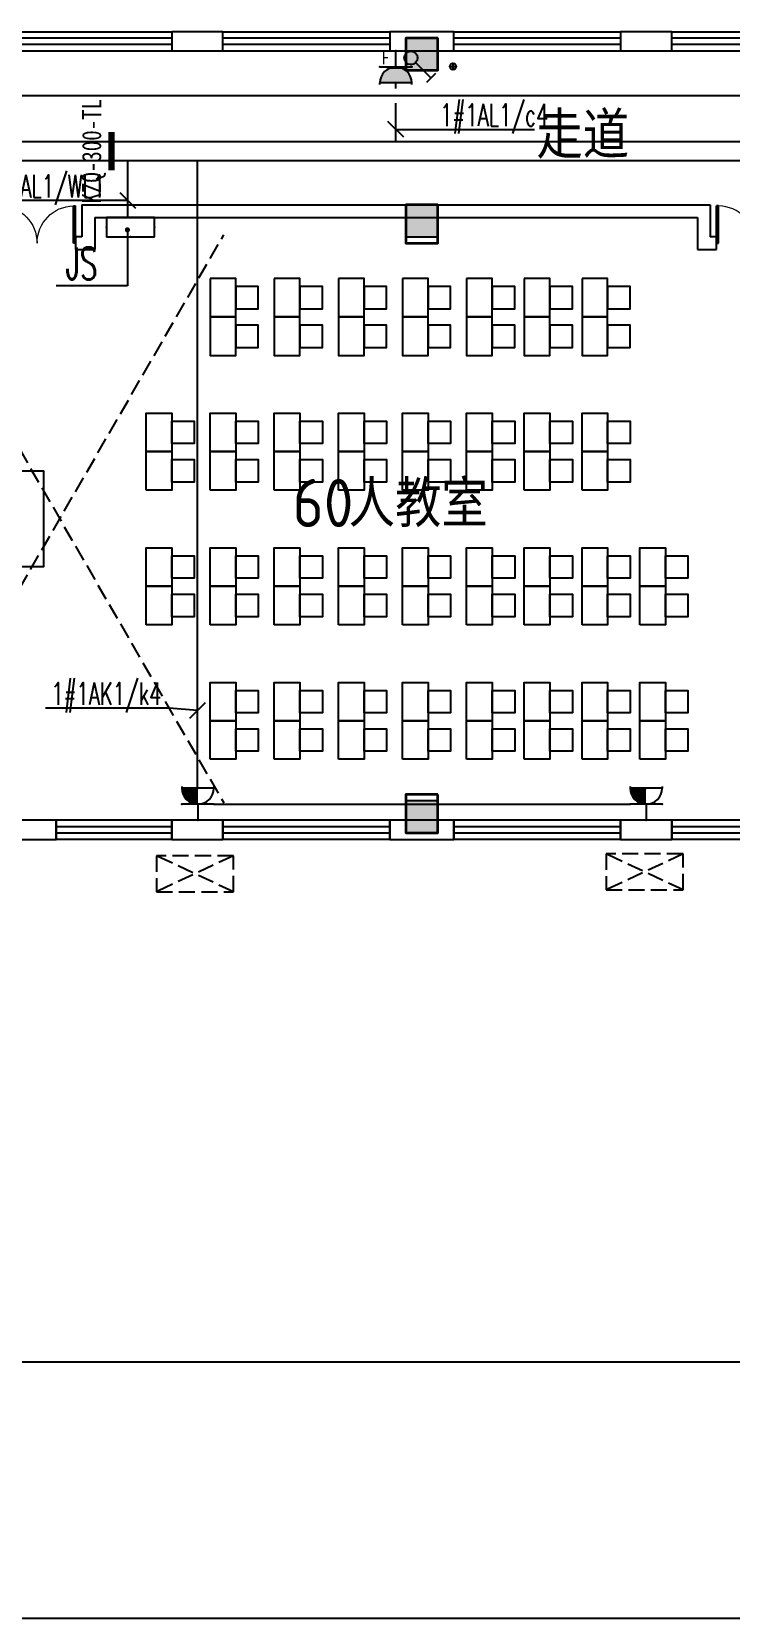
# Model space of a CAD drawing. Extents: x 0 to 302064749, y -59725395 to 1524223.
# Drawn here: x 2076047 to 2086942, y 1480524 to 1505274 of the extents above; entities that cross this region are included whole.
import ezdxf
from ezdxf.enums import TextEntityAlignment as Align

# ---------------------------------------------------------------- set-up
doc = ezdxf.new("R2010")
doc.units = 0
doc.header["$LTSCALE"] = 1000
doc.linetypes.add('DASH', pattern=[0.35, 0.25, -0.1])
for name, color, linetype in [('0-底图', 7, 'Continuous'), ('CABLETRAY', 4, 'Continuous'), ('COLU', 7, 'Continuous'), ('COLU_HATCH', 251, 'Continuous'), ('DIM-照明', 3, 'Continuous'), ('EQUIP-插座', 3, 'Continuous'), ('EQUIP-照明', 3, 'Continuous'), ('EQUIP-箱柜', 3, 'Continuous'), ('PUB_TEXT', 7, 'Continuous'), ('TEL_LEAD', 3, 'Continuous'), ('TEXT', 7, 'Continuous'), ('WALL', 2, 'Continuous'), ('WINDOW', 4, 'Continuous'), ('WIRE-照明', 6, 'Continuous'), ('家具', 8, 'Continuous'), ('抗震支吊架', 2, 'Continuous'), ('排水', 153, 'Continuous'), ('空调外机', 211, 'Continuous'), ('道路-DX', 4, 'Continuous')]:
    doc.layers.add(name, color=color, linetype=linetype)
doc.layers.add('砼柱', color=2, linetype='Continuous', lineweight=35)
doc.styles.add('_TEL_DIM', font='simplex.shx', dxfattribs={"width": 0.8, "height": 3.5, "bigfont": 'gbcbig.shx'})
doc.styles.add('kzcad', font='', dxfattribs={"width": 0.8})
doc.styles.get("Standard").update_dxf_attribs({"font": 'geniso.shx', "bigfont": 'hztxt.shx'})
doc.styles.get('kzcad').set_extended_font_data('SimSun')

# ---------------------------------------------------------------- blocks, each defined once
blk = doc.blocks.new('$equip$00002928')
for p, q in [((-0.75, 0.6), (-0.75, 0)), ((0.75, 0.6), (-0.75, 0.6)), ((0.75, 0), (0.75, 0.6)), ((-0.75, 0), (0.75, 0))]:
    blk.add_line(p, q)
at = {"const_width": 0.04}
blk.add_lwpolyline([(-0.75, 0.6), (-0.75, 0), (0.75, 0), (0.75, 0.6), (-0.75, 0.6), (-0.75, 0)], dxfattribs=at)
for p in [(0, 0.6), (-0.75, 0.3), (0.75, 0.3), (0, 0)]:
    blk.add_point(p)
at = {"color": 7, "style": '_TEL_DIM', "flags": 1}
for tag in ['A', 'REMARK']:
    blk.add_attdef(tag, text='', height=0.00002, dxfattribs=at).set_placement((0, 0), align=Align.MIDDLE_CENTER)
blk = doc.blocks.new('$equip$00001764')
for p, q in [((-0.5, 1.05), (-0.5, 1)), ((-0.5, 1), (0.5, 1)), ((0.5, 1.05), (0.5, 1)), ((0.5, 0.5), (-0.5, 0.5)), ((0, 0.5), (0, 0))]:
    blk.add_line(p, q)
blk.add_arc((0, 1), 0.5, 180, 0)
for p in [(-0.5, 0.5), (0.5, 0.5), (0, 0)]:
    blk.add_point(p)
for points in [[(0.433, 0.75), (-0.433, 0.75), (0.5, 1), (-0.5, 1)], [(0.25, 0.567), (-0.25, 0.567), (0.433, 0.75), (-0.433, 0.75)], [(0, 0.5), (0, 0.5), (0.25, 0.567), (-0.25, 0.567)]]:
    blk.add_solid(points)
at = {"color": 7, "style": '_TEL_DIM'}
blk.add_attdef('$TEXT$', text='', height=0.4, dxfattribs=at).set_placement((0.303, 0.211), align=Align.MIDDLE_CENTER)
at = {"color": 7, "style": '_TEL_DIM', "flags": 1}
blk.add_attdef('A', text='', height=0.00002, dxfattribs=at).set_placement((0, 0), align=Align.MIDDLE_CENTER)
blk = doc.blocks.new('$equip$00002327')
for p, q in [((0.147, 0.356), (0.625, 0.833)), ((0.484, 0.975), (0.766, 0.692))]:
    blk.add_line(p, q)
blk.add_circle((0, 0.208), 0.208)
for p in [(-0.208, 0.208), (0, 0.417), (0, 0), (0.208, 0.208)]:
    blk.add_point(p)
at = {"color": 7, "flags": 1}
blk.add_attdef('A', text='', height=0.00002, dxfattribs=at).set_placement((0, 0), align=Align.MIDDLE_CENTER)
blk = doc.blocks.new('$equip$00001239')
for p, q in [((-0.5, 1.05), (-0.5, 1)), ((0.5, 1), (-0.5, 1)), ((0.5, 1.05), (0.5, 1)), ((0.5, 0.5), (-0.5, 0.5)), ((0, 0.5), (0, 0))]:
    blk.add_line(p, q)
blk.add_arc((0, 1), 0.5, 180, 0)
for points in [[(0, 0.75), (-0.433, 0.75), (0, 1), (-0.5, 1)], [(0, 0.567), (-0.25, 0.567), (0, 0.75), (-0.433, 0.75)], [(0, 0.5), (0, 0.5), (0, 0.567), (-0.25, 0.567)]]:
    blk.add_solid(points)
at = {"layer": 'EQUIP-照明'}
for p in [(0, 1), (-0.5, 0.5), (0.5, 0.5), (0, 0)]:
    blk.add_point(p, dxfattribs=at)
at = {"layer": 'EQUIP-照明', "flags": 9}
blk.add_attdef('A', (0, 0), '', height=0.00002, dxfattribs=at)
blk = doc.blocks.new('js')
at = {"layer": '家具', "linetype": 'DASH'}
for points in [[(569568, 805988), (573281, 812418)], [(569568, 809988), (573281, 803558)]]:
    blk.add_lwpolyline(points, dxfattribs=at)
at = {"layer": '家具'}
for points in [[(573068, 811738), (573068, 811138), (573468, 811138), (573468, 811738)], [(573468, 811613), (573468, 811263), (573818, 811263), (573818, 811613)], [(574068, 811738), (574068, 811138), (574468, 811138), (574468, 811738)], [(574468, 811613), (574468, 811263), (574818, 811263), (574818, 811613)], [(575068, 811738), (575068, 811138), (575468, 811138), (575468, 811738)], [(575468, 811613), (575468, 811263), (575818, 811263), (575818, 811613)], [(576068, 811738), (576068, 811138), (576468, 811138), (576468, 811738)], [(576468, 811613), (576468, 811263), (576818, 811263), (576818, 811613)], [(577068, 811738), (577068, 811138), (577468, 811138), (577468, 811738)], [(577468, 811613), (577468, 811263), (577818, 811263), (577818, 811613)], [(577968, 811738), (577968, 811138), (578368, 811138), (578368, 811738)], [(578368, 811613), (578368, 811263), (578718, 811263), (578718, 811613)], [(578868, 811738), (578868, 811138), (579268, 811138), (579268, 811738)], [(579268, 811613), (579268, 811263), (579618, 811263), (579618, 811613)], [(573068, 811138), (573068, 810538), (573468, 810538), (573468, 811138)], [(574068, 811138), (574068, 810538), (574468, 810538), (574468, 811138)], [(575068, 811138), (575068, 810538), (575468, 810538), (575468, 811138)], [(576068, 811138), (576068, 810538), (576468, 810538), (576468, 811138)], [(577068, 811138), (577068, 810538), (577468, 810538), (577468, 811138)], [(577968, 811138), (577968, 810538), (578368, 810538), (578368, 811138)], [(578868, 811138), (578868, 810538), (579268, 810538), (579268, 811138)], [(573468, 811013), (573468, 810663), (573818, 810663), (573818, 811013)], [(574468, 811013), (574468, 810663), (574818, 810663), (574818, 811013)], [(575468, 811013), (575468, 810663), (575818, 810663), (575818, 811013)], [(576468, 811013), (576468, 810663), (576818, 810663), (576818, 811013)], [(577468, 811013), (577468, 810663), (577818, 810663), (577818, 811013)], [(578368, 811013), (578368, 810663), (578718, 810663), (578718, 811013)], [(579268, 811013), (579268, 810663), (579618, 810663), (579618, 811013)], [(569468, 805988), (569468, 809988), (569568, 809988), (569568, 805988)], [(572068, 809038), (572068, 809638), (572468, 809638), (572468, 809038)], [(573068, 809038), (573068, 809638), (573468, 809638), (573468, 809038)], [(574068, 809038), (574068, 809638), (574468, 809638), (574468, 809038)], [(575068, 809038), (575068, 809638), (575468, 809638), (575468, 809038)], [(576068, 809038), (576068, 809638), (576468, 809638), (576468, 809038)], [(577068, 809038), (577068, 809638), (577468, 809638), (577468, 809038)], [(577968, 809038), (577968, 809638), (578368, 809638), (578368, 809038)], [(578868, 809038), (578868, 809638), (579268, 809638), (579268, 809038)], [(572468, 809163), (572468, 809513), (572818, 809513), (572818, 809163)], [(573468, 809163), (573468, 809513), (573818, 809513), (573818, 809163)], [(574468, 809163), (574468, 809513), (574818, 809513), (574818, 809163)], [(575468, 809163), (575468, 809513), (575818, 809513), (575818, 809163)], [(576468, 809163), (576468, 809513), (576818, 809513), (576818, 809163)], [(577468, 809163), (577468, 809513), (577818, 809513), (577818, 809163)], [(578368, 809163), (578368, 809513), (578718, 809513), (578718, 809163)], [(579268, 809163), (579268, 809513), (579618, 809513), (579618, 809163)], [(572068, 808438), (572068, 809038), (572468, 809038), (572468, 808438)], [(572468, 808563), (572468, 808913), (572818, 808913), (572818, 808563)], [(573068, 808438), (573068, 809038), (573468, 809038), (573468, 808438)], [(573468, 808563), (573468, 808913), (573818, 808913), (573818, 808563)], [(574068, 808438), (574068, 809038), (574468, 809038), (574468, 808438)], [(574468, 808563), (574468, 808913), (574818, 808913), (574818, 808563)], [(575068, 808438), (575068, 809038), (575468, 809038), (575468, 808438)], [(575468, 808563), (575468, 808913), (575818, 808913), (575818, 808563)], [(576068, 808438), (576068, 809038), (576468, 809038), (576468, 808438)], [(576468, 808563), (576468, 808913), (576818, 808913), (576818, 808563)], [(577068, 808438), (577068, 809038), (577468, 809038), (577468, 808438)], [(577468, 808563), (577468, 808913), (577818, 808913), (577818, 808563)], [(577968, 808438), (577968, 809038), (578368, 809038), (578368, 808438)], [(578368, 808563), (578368, 808913), (578718, 808913), (578718, 808563)], [(578868, 808438), (578868, 809038), (579268, 809038), (579268, 808438)], [(579268, 808563), (579268, 808913), (579618, 808913), (579618, 808563)], [(570018, 808738), (570468, 808738), (570468, 807238), (570018, 807238)], [(572068, 806938), (572068, 807538), (572468, 807538), (572468, 806938)], [(572468, 807063), (572468, 807413), (572818, 807413), (572818, 807063)], [(573068, 806938), (573068, 807538), (573468, 807538), (573468, 806938)], [(573468, 807063), (573468, 807413), (573818, 807413), (573818, 807063)], [(574068, 806938), (574068, 807538), (574468, 807538), (574468, 806938)], [(574468, 807063), (574468, 807413), (574818, 807413), (574818, 807063)], [(575068, 806938), (575068, 807538), (575468, 807538), (575468, 806938)], [(575468, 807063), (575468, 807413), (575818, 807413), (575818, 807063)], [(576068, 806938), (576068, 807538), (576468, 807538), (576468, 806938)], [(576468, 807063), (576468, 807413), (576818, 807413), (576818, 807063)], [(577068, 806938), (577068, 807538), (577468, 807538), (577468, 806938)], [(577468, 807063), (577468, 807413), (577818, 807413), (577818, 807063)], [(577968, 806938), (577968, 807538), (578368, 807538), (578368, 806938)], [(578368, 807063), (578368, 807413), (578718, 807413), (578718, 807063)], [(578868, 806938), (578868, 807538), (579268, 807538), (579268, 806938)], [(579268, 807063), (579268, 807413), (579618, 807413), (579618, 807063)], [(579768, 806938), (579768, 807538), (580168, 807538), (580168, 806938)], [(580168, 807063), (580168, 807413), (580518, 807413), (580518, 807063)], [(572068, 806338), (572068, 806938), (572468, 806938), (572468, 806338)], [(573068, 806338), (573068, 806938), (573468, 806938), (573468, 806338)], [(574068, 806338), (574068, 806938), (574468, 806938), (574468, 806338)], [(575068, 806338), (575068, 806938), (575468, 806938), (575468, 806338)], [(576068, 806338), (576068, 806938), (576468, 806938), (576468, 806338)], [(577068, 806338), (577068, 806938), (577468, 806938), (577468, 806338)], [(577968, 806338), (577968, 806938), (578368, 806938), (578368, 806338)], [(578868, 806338), (578868, 806938), (579268, 806938), (579268, 806338)], [(579768, 806338), (579768, 806938), (580168, 806938), (580168, 806338)], [(572468, 806463), (572468, 806813), (572818, 806813), (572818, 806463)], [(573468, 806463), (573468, 806813), (573818, 806813), (573818, 806463)], [(574468, 806463), (574468, 806813), (574818, 806813), (574818, 806463)], [(575468, 806463), (575468, 806813), (575818, 806813), (575818, 806463)], [(576468, 806463), (576468, 806813), (576818, 806813), (576818, 806463)], [(577468, 806463), (577468, 806813), (577818, 806813), (577818, 806463)], [(578368, 806463), (578368, 806813), (578718, 806813), (578718, 806463)], [(579268, 806463), (579268, 806813), (579618, 806813), (579618, 806463)], [(580168, 806463), (580168, 806813), (580518, 806813), (580518, 806463)], [(573068, 804838), (573068, 805438), (573468, 805438), (573468, 804838)], [(574068, 804838), (574068, 805438), (574468, 805438), (574468, 804838)], [(575068, 804838), (575068, 805438), (575468, 805438), (575468, 804838)], [(576068, 804838), (576068, 805438), (576468, 805438), (576468, 804838)], [(577068, 804838), (577068, 805438), (577468, 805438), (577468, 804838)], [(577968, 804838), (577968, 805438), (578368, 805438), (578368, 804838)], [(578868, 804838), (578868, 805438), (579268, 805438), (579268, 804838)], [(579768, 804838), (579768, 805438), (580168, 805438), (580168, 804838)], [(573468, 804963), (573468, 805313), (573818, 805313), (573818, 804963)], [(574468, 804963), (574468, 805313), (574818, 805313), (574818, 804963)], [(575468, 804963), (575468, 805313), (575818, 805313), (575818, 804963)], [(576468, 804963), (576468, 805313), (576818, 805313), (576818, 804963)], [(577468, 804963), (577468, 805313), (577818, 805313), (577818, 804963)], [(578368, 804963), (578368, 805313), (578718, 805313), (578718, 804963)], [(579268, 804963), (579268, 805313), (579618, 805313), (579618, 804963)], [(580168, 804963), (580168, 805313), (580518, 805313), (580518, 804963)], [(573068, 804238), (573068, 804838), (573468, 804838), (573468, 804238)], [(573468, 804363), (573468, 804713), (573818, 804713), (573818, 804363)], [(574068, 804238), (574068, 804838), (574468, 804838), (574468, 804238)], [(574468, 804363), (574468, 804713), (574818, 804713), (574818, 804363)], [(575068, 804238), (575068, 804838), (575468, 804838), (575468, 804238)], [(575468, 804363), (575468, 804713), (575818, 804713), (575818, 804363)], [(576068, 804238), (576068, 804838), (576468, 804838), (576468, 804238)], [(576468, 804363), (576468, 804713), (576818, 804713), (576818, 804363)], [(577068, 804238), (577068, 804838), (577468, 804838), (577468, 804238)], [(577468, 804363), (577468, 804713), (577818, 804713), (577818, 804363)], [(577968, 804238), (577968, 804838), (578368, 804838), (578368, 804238)], [(578368, 804363), (578368, 804713), (578718, 804713), (578718, 804363)], [(578868, 804238), (578868, 804838), (579268, 804838), (579268, 804238)], [(579268, 804363), (579268, 804713), (579618, 804713), (579618, 804363)], [(579768, 804238), (579768, 804838), (580168, 804838), (580168, 804238)], [(580168, 804363), (580168, 804713), (580518, 804713), (580518, 804363)]]:
    blk.add_lwpolyline(points, close=True, dxfattribs=at)
blk = doc.blocks.new('ng')
at = {"layer": '排水'}
for p, q in [((345991, 781358), (346091, 781358)), ((346041, 781408), (346041, 781308))]:
    blk.add_line(p, q, dxfattribs=at)
blk.add_circle((346041, 781358), 50, dxfattribs=at)
blk = doc.blocks.new('1111')
at = {"layer": 'COLU_HATCH'}
h = blk.add_hatch(color=256, dxfattribs=at)
h.dxf.hatch_style = 1
h.paths.add_polyline_path([(1120342, 1114091), (1120342, 1114591), (1119842, 1114591), (1119842, 1114091)])
h = blk.add_hatch(color=256, dxfattribs=at)
h.dxf.hatch_style = 1
h.paths.add_polyline_path([(1120342, 1111491), (1120342, 1111991), (1119842, 1111991), (1119842, 1111491)])
h = blk.add_hatch(color=256, dxfattribs=at)
h.dxf.hatch_style = 1
h.paths.add_polyline_path([(1120342, 1102191), (1120342, 1102691), (1119842, 1102691), (1119842, 1102191)])
at = {"layer": 'COLU'}
for points in [[(1120342, 1114091), (1120342, 1114591), (1119842, 1114591), (1119842, 1114091)], [(1120342, 1111491), (1120342, 1111991), (1119842, 1111991), (1119842, 1111491)], [(1120342, 1102191), (1120342, 1102691), (1119842, 1102691), (1119842, 1102191)]]:
    blk.add_lwpolyline(points, close=True, dxfattribs=at)
blk = doc.blocks.new('rtyu')
at = {"layer": '砼柱', "lineweight": 35}
for points in [[(2842458, 730240), (2841958, 730240), (2841958, 729740), (2842458, 729740)], [(2842458, 730240), (2841958, 730240), (2841958, 729740), (2842458, 729740)], [(2842458, 727640), (2841958, 727640), (2841958, 727040), (2842458, 727040)], [(2842458, 727640), (2841958, 727640), (2841958, 727040), (2842458, 727040)], [(2842458, 718440), (2841958, 718440), (2841958, 717840), (2842458, 717840)], [(2842458, 718440), (2841958, 718440), (2841958, 717840), (2842458, 717840)]]:
    blk.add_lwpolyline(points, close=True, dxfattribs=at)
blk = doc.blocks.new('A$C6D717843')
at = {"layer": 'TEXT'}
blk.add_blockref('rtyu', (-2821208, -641940), dxfattribs=at)
blk = doc.blocks.new('$WINLIB2D$00000001')
at = {"color": 0}
for points in [[(-0.5, 0.5), (-0.5, -0.5)], [(-0.5, 0.5), (0.5, 0.5)], [(0.5, -0.5), (0.5, 0.5)], [(0.5, 0.1667), (-0.5, 0.1667)], [(0.5, -0.1667), (-0.5, -0.1667)], [(-0.5, -0.5), (0.5, -0.5)]]:
    blk.add_lwpolyline(points, dxfattribs=at)
blk = doc.blocks.new('$DorLib2D$00000002')
for p, q in [((-0.5, 0), (-0.5, 0.4875)), ((-0.475, 0.4875), (-0.5, 0.4875)), ((-0.475, 0), (-0.475, 0.4875)), ((0.475, 0), (0.475, 0.4875)), ((0.475, 0.4875), (0.5, 0.4875)), ((0.5, 0), (0.5, 0.4875)), ((-0.5, 0), (-0.475, 0)), ((0.5, 0), (0.475, 0))]:
    blk.add_line(p, q)
at = {"lineweight": 13}
for centre, start, end in [((-0.4875, 0), 0, 88.53072), ((0.4875, 0), 91.46928, 180)]:
    blk.add_arc(centre, 0.4875, start, end, dxfattribs=at)
blk = doc.blocks.new('gfhjghj')
at = {"layer": 'WALL'}
for p, q in [((1081632.7, 26350.1), (1080832.7, 26350.1)), ((1080832.7, 26350.1), (1080832.7, 26050.1)), ((1081632.7, 26050.1), (1081632.7, 26350.1)), ((1085232.7, 26350.1), (1084232.7, 26350.1)), ((1084232.7, 26350.1), (1084232.7, 26050.1)), ((1085232.7, 26050.1), (1085232.7, 26350.1)), ((1088632.7, 26350.1), (1087832.7, 26350.1)), ((1087832.7, 26350.1), (1087832.7, 26050.1)), ((1088632.7, 26050.1), (1088632.7, 26350.1)), ((1080832.7, 26050.1), (1081632.7, 26050.1)), ((1084232.7, 26050.1), (1085232.7, 26050.1)), ((1087832.7, 26050.1), (1088632.7, 26050.1)), ((1079432.7, 23650.1), (1089232.7, 23650.1)), ((1079432.7, 23650.1), (1079432.7, 23150.1)), ((1089232.7, 23650.1), (1089232.7, 23150.1)), ((1079632.7, 23450.1), (1089032.7, 23450.1)), ((1079632.7, 23450.1), (1079632.7, 23150.1)), ((1089032.7, 23450.1), (1089032.7, 22950.1)), ((1079432.7, 23150.1), (1079332.7, 23150.1)), ((1079332.7, 23150.1), (1079332.7, 22950.1)), ((1079632.7, 23150.1), (1079632.7, 23150.1)), ((1079632.7, 23150.1), (1079632.7, 22950.1)), ((1089332.7, 23150.1), (1089232.7, 23150.1)), ((1089332.7, 22950.1), (1089332.7, 23150.1)), ((1079332.7, 22950.1), (1079532.7, 22950.1)), ((1079532.7, 22950.1), (1079632.7, 22950.1)), ((1089032.7, 22950.1), (1089332.7, 22950.1)), ((1079032.7, 14050.1), (1077832.7, 14050.1)), ((1079032.7, 13750.1), (1079032.7, 14050.1)), ((1081632.7, 14050.1), (1080832.7, 14050.1)), ((1080832.7, 14050.1), (1080832.7, 13750.1)), ((1081632.7, 13750.1), (1081632.7, 14050.1)), ((1085232.7, 14050.1), (1084232.7, 14050.1)), ((1084232.7, 14050.1), (1084232.7, 13750.1)), ((1085232.7, 13750.1), (1085232.7, 14050.1)), ((1088632.7, 14050.1), (1087832.7, 14050.1)), ((1087832.7, 14050.1), (1087832.7, 13750.1)), ((1088632.7, 13750.1), (1088632.7, 14050.1)), ((1077732.7, 13750.1), (1079032.7, 13750.1)), ((1080832.7, 13750.1), (1081632.7, 13750.1)), ((1084232.7, 13750.1), (1085232.7, 13750.1)), ((1087832.7, 13750.1), (1088632.7, 13750.1))]:
    blk.add_line(p, q, dxfattribs=at)
at = {"layer": '空调外机', "linetype": 'DASH'}
for p, q in [((1081796.3, 13495.1), (1080596.3, 12932.6)), ((1081796.3, 12932.6), (1080596.3, 13495.1)), ((1088808, 13524.3), (1087608, 12961.8)), ((1088808, 12961.8), (1087608, 13524.3))]:
    blk.add_line(p, q, dxfattribs=at)
for points in [[(1081796.3, 13495.1), (1080596.3, 13495.1), (1080596.3, 12932.6), (1081796.3, 12932.6)], [(1088808, 13524.3), (1087608, 13524.3), (1087608, 12961.8), (1088808, 12961.8)]]:
    blk.add_lwpolyline(points, close=True, dxfattribs=at)
at = {"layer": '道路-DX', "ltscale": 5}
for p, q in [((1060432.7, 5600.1), (1142132.7, 5600.1)), ((1060432.7, 1600.1), (1129132.7, 1600.1))]:
    blk.add_line(p, q, dxfattribs=at)
for name, p in [('A$C6D717843', (1063732.7, -62049.9)), ('1111', (-35359.3, -1088341))]:
    blk.add_blockref(name, p)
at = {"layer": 'WINDOW'}
for name, p, xscale, yscale, zscale, rotation in [('$WINLIB2D$00000001', (1079532.7, 26200.1), -2600, 300, 300, 180.0000000163936), ('$WINLIB2D$00000001', (1082932.7, 26200.1), -2600, 300, 300, 180.0000000163936), ('$WINLIB2D$00000001', (1086532.7, 26200.1), -2600, 300, 300, 180.0000000163936), ('$WINLIB2D$00000001', (1089932.7, 26200.1), -2600, 300, 300, 180.0000000163936), ('$DorLib2D$00000002', (1078732.7, 23050.1), -1200, 1200, 200, 1.581191177990605e-08), ('$DorLib2D$00000002', (1089932.7, 23050.1), 1200, 1200, 200, 359.9999999822116), ('$WINLIB2D$00000001', (1079932.7, 13900.1), 1800, 300, 300, 180.0000000158118), ('$WINLIB2D$00000001', (1082932.7, 13900.1), 2600, 300, 300, 180.0000000158118), ('$WINLIB2D$00000001', (1086532.7, 13900.1), 2600, 300, 300, 180.0000000158118), ('$WINLIB2D$00000001', (1089532.7, 13900.1), 1800, 300, 300, 180.0000000158118)]:
    blk.add_blockref(name, p, dxfattribs=dict(at, xscale=xscale, yscale=yscale, zscale=zscale, rotation=rotation))
at = {"layer": '家具'}
blk.add_blockref('js', (508364.6, -789238.3), dxfattribs=at)
at = {"layer": '排水'}
blk.add_blockref('ng', (739179, -755550.2), dxfattribs=at)
at = {"layer": 'PUB_TEXT'}
for s, height, p in [('走道', 723.4, (1086521.1, 24371.6)), ('60', 750, (1082717.5, 18623)), ('人教室', 723.4, (1083592.5, 18623))]:
    blk.add_text(s, height=height, dxfattribs=at).set_placement(p)

msp = doc.modelspace()

# ---------------------------------------------------------------- linework, layer by layer
at = {"layer": 'CABLETRAY'}
for p, q in [((2070251, 1503559), (2098792, 1503559)), ((2098792, 1503259), (2070251, 1503259))]:
    msp.add_line(p, q, dxfattribs=at)
at = {"layer": 'DIM-照明'}
for p, q in [((2081850, 1503627), (2081602, 1503875)), ((2077672, 1502515), (2077424, 1502762)), ((2078753, 1494807), (2078506, 1494560))]:
    msp.add_line(p, q, dxfattribs=at)
for points in [[(2081726, 1503751), (2081997, 1503751)], [(2081997, 1503751), (2083889, 1503751)], [(2077225, 1502639), (2075194, 1502639)], [(2077548, 1502639), (2077225, 1502639)], [(2078188, 1494723), (2076264, 1494723)], [(2078630, 1494683), (2078188, 1494723)]]:
    msp.add_lwpolyline(points, dxfattribs=at)
at = {"layer": 'TEL_LEAD'}
for p, q in [((2077539, 1502183), (2077539, 1501309)), ((2077539, 1501309), (2076429, 1501309))]:
    msp.add_line(p, q, dxfattribs=at)
at = {"layer": 'TEL_LEAD', "const_width": 40}
msp.add_lwpolyline([(2077539, 1502203, 1), (2077539, 1502163, 1)], format="xyb", close=True, dxfattribs=at)
at = {"layer": 'WIRE-照明'}
for p, q in [((2081726, 1504386), (2081726, 1504474)), ((2102880, 1504274), (2070530, 1504274)), ((2081726, 1503559), (2081726, 1504161)), ((2077548, 1502374), (2077548, 1503259)), ((2078630, 1493474), (2078630, 1503259)), ((2078880, 1493224), (2085380, 1493224))]:
    msp.add_line(p, q, dxfattribs=at)
at = {"layer": '抗震支吊架', "color": 2, "const_width": 100}
msp.add_lwpolyline([(2077290, 1503109), (2077290, 1503709)], dxfattribs=at)

# ---------------------------------------------------------------- block references
at = {"layer": '0-底图'}
msp.add_blockref('gfhjghj', (997397, 1478924), dxfattribs=at)
at = {"layer": 'EQUIP-插座'}
ref = msp.add_blockref('$equip$00001764', (2081726, 1504974), dxfattribs=dict(at, xscale=500, yscale=500, zscale=500, rotation=180))
ref.add_attrib('$TEXT$', 'F', dxfattribs={"layer": '0', "color": 7, "height": 200, "style": '_TEL_DIM'}).set_placement((2081574, 1504868), align=Align.MIDDLE_CENTER)
at = {"layer": 'EQUIP-插座', "xscale": 500, "yscale": 500, "zscale": 500}
for p in [(2078638, 1492974), (2085630, 1492974)]:
    msp.add_blockref('$equip$00001239', p, dxfattribs=at)
at = {"layer": 'EQUIP-照明', "xscale": 500, "yscale": 500, "zscale": 500, "rotation": 270}
msp.add_blockref('$equip$00002327', (2081857, 1504866), dxfattribs=at)
at = {"layer": 'EQUIP-箱柜', "xscale": 500, "yscale": 500, "zscale": 500}
msp.add_blockref('$equip$00002928', (2077586, 1502074), dxfattribs=at)

# ---------------------------------------------------------------- texts
at = {"layer": 'DIM-照明', "color": 7, "style": '_TEL_DIM', "width": 0.64}
for s, p in [('1#1AL1/c4', (2082415, 1503801)), ('1#1AL1/WL1', (2075282, 1502689)), ('1#1AK1/k4', (2076351, 1494773))]:
    msp.add_text(s, height=350, dxfattribs=at).set_placement(p)
at = {"layer": 'TEL_LEAD', "color": 7, "style": '_TEL_DIM', "width": 0.64}
msp.add_text('JS', height=500, dxfattribs=at).set_placement((2076579, 1501409))
at = {"layer": '抗震支吊架', "color": 2, "style": 'kzcad', "width": 0.8}
msp.add_text('KZQ-300-TL', height=300, rotation=89.8854, dxfattribs=at).set_placement((2077130, 1503409), align=Align.CENTER)

doc.saveas('drawing.dxf')
